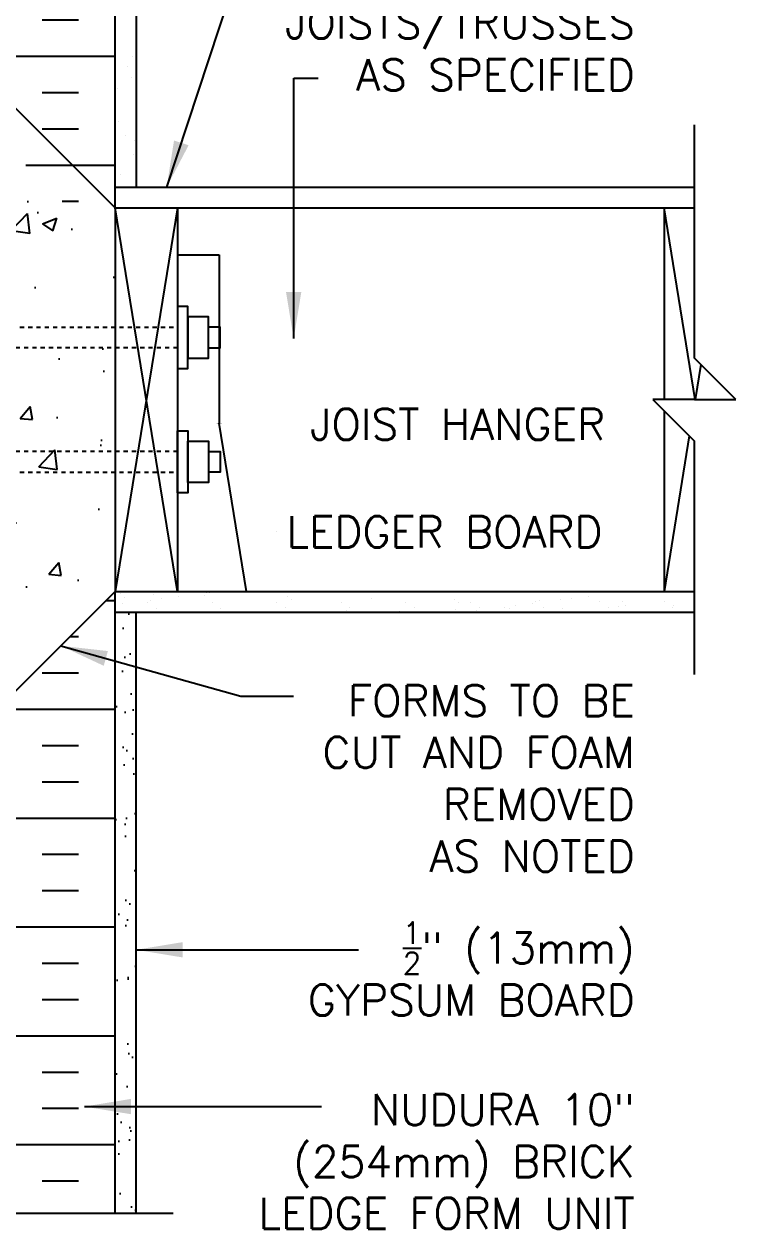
# Model space of a CAD drawing. Header units: inches. Extents: x 112.5 to 171.6, y -23.4 to 65.9.
# Drawn here: x 145.55 to 162.7, y 5.36 to 34.42 of the extents above; entities that cross this region are included whole.
import ezdxf
from ezdxf.enums import TextEntityAlignment as Align

# ---------------------------------------------------------------- set-up
doc = ezdxf.new("R2010")
doc.units = ezdxf.units.IN
doc.header["$LTSCALE"] = 0.5
doc.header["$MEASUREMENT"] = 0
doc.linetypes.add('HIDDEN2', pattern=[0.1875, 0.125, -0.0625])
for name, color, linetype in [('HATCH', 12, 'Continuous'), ('LINE15', 9, 'Continuous'), ('LINE18', 9, 'Continuous'), ('line25', 2, 'Continuous'), ('LINE50', 5, 'Continuous'), ('LINE9', 9, 'Continuous'), ('TEXT', 4, 'Continuous')]:
    doc.layers.add(name, color=color, linetype=linetype)
doc.styles.add('DIM', font='romans.shx', dxfattribs={"width": 0.7})
doc.styles.add('ROMANS', font='romans.shx', dxfattribs={"height": 1.125})
doc.dimstyles.new('ext_12', dxfattribs={"dimscale": 12, "dimtxt": 0.09375, "dimasz": 0.09375, "dimexe": 0.09375, "dimexo": 0.0625, "dimgap": 0.0625, "dimtad": 1, "dimdec": 1, "dimzin": 3, "dimdsep": 46, "dimlunit": 4, "dimtxsty": 'DIM', "dimcen": 0.09, "dimdle": 0.09375, "dimclrt": 4, "dimadec": 0, "dimazin": 0, "dimtfac": 1, "dimtdec": 1, "dimtmove": 2, "dimatfit": 3, "dimfxl": 1, "dimfrac": 2, "dimtolj": 1, "dimtzin": 0, "dimarcsym": 0})

msp = doc.modelspace()

# ---------------------------------------------------------------- hatches: boundary and pattern name
at = {"layer": 'HATCH'}
h = msp.add_hatch(dxfattribs=at)
h.set_pattern_fill('INSUL', color=256, scale=7, style=0)
h.set_pattern_definition([(0, (25.2317, -8.359), (0, 2.625), []), (0, (25.2317, -7.484), (0, 2.625), [0.875, -0.875]), (0, (25.2317, -6.609), (0, 2.625), [0.875, -0.875])])
h.paths.add_polyline_path([(147.746, 41.734), (147.309, 41.734), (147.309, 41.234), (145.809, 41.234), (145.809, 41.734), (145.121, 41.734), (145.121, 31.484), (147.746, 28.859), (147.746, 29.984)])
h.paths.add_polyline_path([(147.746, 20.734), (145.121, 18.109), (145.121, 5.734), (147.746, 5.734)])
h = msp.add_hatch(dxfattribs=at)
h.set_pattern_fill('AR-CONC', color=256, scale=0.5, style=0)
h.set_pattern_definition([(50, (11.6974, -129.9048), (3.5863, -0.31376), [0.375, -4.125]), (355, (11.6974, -129.9048), (-0.693757, 3.76096), [0.3, -3.3]), (100.4514, (11.9962, -129.931), (2.892547, 3.4472), [0.3187, -3.50571]), (46.1842, (11.6974, -128.905), (5.336205, -0.827595), [0.5625, -6.1875]), (96.6356, (12.142, -128.974), (4.67331, 4.87059), [0.47805, -5.25856]), (351.1842, (11.6974, -128.905), (4.67331, 4.8706), [0.45, -4.95]), (21, (12.1974, -129.1548), (2.984535, -2.013094), [0.375, -4.125]), (326, (12.1974, -129.1548), (1.216577, 3.62575), [0.3, -3.3]), (71.4514, (12.446, -129.3226), (4.201113, 1.61265), [0.3187, -3.50571]), (37.5, (11.6974, -129.9048), (0.060799, 1.664469), [0, -3.26, 0, -3.35, 0, -3.3125]), (7.5, (11.6974, -129.9048), (1.315348, 1.972059), [0, -1.91, 0, -3.185, 0, -1.2625]), (327.5, (10.5824, -129.9048), (2.669112, -0.112774), [0, -1.25, 0, -3.9, 0, -5.175]), (317.5, (10.0824, -129.9048), (2.91593, 0.500525), [0, -1.625, 0, -2.59, 0, -3.675])])
h.paths.add_polyline_path([(147.746, 27.422), (145.121, 27.422), (145.121, 23.297), (147.746, 23.297)])
h.paths.add_polyline_path([(147.746, 21.859), (147.746, 22.797), (145.121, 22.797), (145.121, 19.234)])
h.paths.add_polyline_path([(145.121, 31.484), (145.121, 27.922), (147.746, 27.922), (147.746, 28.859)])
h = msp.add_hatch(dxfattribs=at)
h.set_pattern_fill('AR-SAND', color=256, scale=0.5, style=0)
h.set_pattern_definition([(37.5, (125.32, -7.1404), (-0.031497, 0.963412), [0, -0.76, 0, -0.85, 0, -0.8125]), (7.5, (125.32, -7.1404), (0.88489, 1.411073), [0, -0.41, 0, -0.685, 0, -0.2625]), (327.5, (124.705, -7.1404), (1.55707, 0.00283), [0, -0.25, 0, -0.9, 0, -1.175]), (317.5, (124.705, -7.1404), (1.503063, 0.43884), [0, -0.125, 0, -0.59, 0, -0.675])])
h.paths.add_polyline_path([(148.246, 19.923), (148.153, 20.234), (147.746, 20.234), (147.746, 5.734), (148.246, 5.734)])

# ---------------------------------------------------------------- linework, layer by layer
for p, q in [((148.23, 34.141), (148.23, 34.141)), ((148.162, 33.625), (148.162, 33.625)), ((148.03, 33.392), (148.03, 33.392)), ((148.139, 33.135), (148.139, 33.135)), ((147.806, 32.856), (147.806, 32.856)), ((148.231, 33.051), (148.231, 33.051)), ((147.812, 32.069), (147.812, 32.069)), ((147.999, 31.738), (147.999, 31.738)), ((147.753, 31.673), (147.753, 31.673)), ((148.21, 31.604), (148.21, 31.604)), ((148.188, 31.274), (148.188, 31.274)), ((147.866, 30.781), (147.866, 30.781)), ((149.246, 29.984), (147.746, 20.734)), ((149.246, 20.734), (147.746, 29.984)), ((161.721, 25.359), (160.971, 29.984)), ((161.858, 26.205), (161.721, 25.359)), ((161.579, 24.484), (160.971, 20.734)), ((147.866, 20.672), (147.866, 20.672)), ((148.671, 20.653), (148.671, 20.653)), ((149.948, 20.699), (149.948, 20.699)), ((150.021, 20.702), (150.021, 20.702)), ((150.208, 20.733), (150.208, 20.733)), ((151.33, 20.718), (151.33, 20.718)), ((152.609, 20.712), (152.609, 20.712)), ((159.83, 20.705), (159.83, 20.705)), ((147.923, 20.432), (147.923, 20.432)), ((147.958, 20.588), (147.958, 20.588)), ((148.52, 20.464), (148.52, 20.464)), ((148.602, 20.522), (148.602, 20.522)), ((148.862, 20.556), (148.862, 20.556)), ((149.269, 20.609), (149.269, 20.609)), ((149.896, 20.628), (149.896, 20.628)), ((150.077, 20.467), (150.077, 20.467)), ((151.634, 20.47), (151.634, 20.47)), ((151.897, 20.611), (151.897, 20.611)), ((151.989, 20.527), (151.989, 20.527)), ((153.191, 20.473), (153.191, 20.473)), ((153.927, 20.567), (153.927, 20.567)), ((154.748, 20.475), (154.748, 20.475)), ((155.928, 20.55), (155.928, 20.55)), ((156.02, 20.465), (156.02, 20.465)), ((156.305, 20.478), (156.305, 20.478)), ((156.516, 20.344), (156.516, 20.344)), ((157.138, 20.351), (157.138, 20.351)), ((157.399, 20.385), (157.399, 20.385)), ((157.805, 20.439), (157.805, 20.439)), ((157.862, 20.481), (157.862, 20.481)), ((157.958, 20.505), (157.958, 20.505)), ((158.073, 20.347), (158.073, 20.347)), ((158.484, 20.528), (158.484, 20.528)), ((158.745, 20.562), (158.745, 20.562)), ((159.151, 20.616), (159.151, 20.616)), ((159.419, 20.484), (159.419, 20.484)), ((159.63, 20.35), (159.63, 20.35)), ((159.883, 20.368), (159.883, 20.368)), ((159.959, 20.488), (159.959, 20.488)), ((160.051, 20.404), (160.051, 20.404)), ((160.976, 20.487), (160.976, 20.487)), ((161.187, 20.352), (161.187, 20.352)), ((161.192, 20.385), (161.192, 20.385)), ((148.73, 20.33), (148.73, 20.33)), ((150.288, 20.333), (150.288, 20.333)), ((151.845, 20.336), (151.845, 20.336)), ((152.006, 20.25), (152.006, 20.25)), ((153.315, 20.266), (153.315, 20.266)), ((153.402, 20.338), (153.402, 20.338)), ((154.594, 20.26), (154.594, 20.26)), ((154.959, 20.341), (154.959, 20.341)), ((155.944, 20.309), (155.944, 20.309)), ((156.459, 20.262), (156.459, 20.262)), ((157.253, 20.326), (157.253, 20.326)), ((158.532, 20.319), (158.532, 20.319))]:
    msp.add_line(p, q, dxfattribs=at)
at = {"layer": 'LINE15', "linetype": 'HIDDEN2'}
for points in [[(149.246, 26.609), (143.746, 26.609, -0.414214), (143.246, 27.109), (143.246, 28.609), (143.746, 28.609), (143.746, 27.209, 0.414214), (143.846, 27.109), (149.246, 27.109)], [(149.246, 24.109), (143.746, 24.109, 0.414214), (143.246, 23.609), (143.246, 22.109), (143.746, 22.109), (143.746, 23.509, -0.414214), (143.846, 23.609), (149.246, 23.609)]]:
    msp.add_lwpolyline(points, format="xyb", dxfattribs=at)
at = {"layer": 'LINE18'}
for points in [[(149.246, 26.109), (149.496, 26.109), (149.496, 27.609), (149.246, 27.609)], [(149.496, 26.359), (149.996, 26.359), (149.996, 27.359), (149.496, 27.359)], [(149.246, 24.609), (149.496, 24.609), (149.496, 23.109), (149.246, 23.109)], [(149.496, 24.359), (149.996, 24.359), (149.996, 23.359), (149.496, 23.359)]]:
    msp.add_lwpolyline(points, close=True, dxfattribs=at)
for points in [[(149.996, 26.609), (150.277, 26.609), (150.277, 27.109), (149.996, 27.109)], [(149.996, 24.109), (150.277, 24.109), (150.277, 23.609), (149.996, 23.609)]]:
    msp.add_lwpolyline(points, dxfattribs=at)
at = {"layer": 'line25'}
for p, q in [((147.746, 29.984), (145.121, 32.609)), ((147.746, 29.984), (161.703, 29.984)), ((147.746, 29.984), (147.746, 20.734)), ((149.246, 29.984), (149.246, 20.734)), ((160.971, 29.984), (160.971, 25.359)), ((160.971, 25.092), (160.971, 20.734)), ((147.746, 20.734), (145.121, 18.109)), ((147.746, 20.734), (161.703, 20.734))]:
    msp.add_line(p, q, dxfattribs=at)
at = {"layer": 'LINE50'}
for p, q in [((147.746, 29.984), (147.746, 41.734)), ((147.746, 5.734), (147.746, 20.734))]:
    msp.add_line(p, q, dxfattribs=at)
at = {"layer": 'LINE9'}
for p, q in [((148.246, 58.028), (148.246, 30.484)), ((161.703, 26.359), (161.703, 31.984)), ((147.746, 30.484), (161.703, 30.484)), ((149.246, 28.853), (150.246, 28.853)), ((150.246, 28.853), (150.246, 24.794)), ((162.703, 25.359), (161.703, 26.359)), ((160.703, 25.359), (161.703, 24.359)), ((161.703, 25.359), (160.703, 25.359)), ((161.703, 25.359), (162.703, 25.359)), ((150.905, 20.734), (150.246, 24.794)), ((161.703, 18.734), (161.703, 24.359)), ((147.746, 20.234), (161.703, 20.234)), ((148.246, 5.734), (148.246, 20.234)), ((140.994, 5.734), (149.139, 5.734))]:
    msp.add_line(p, q, dxfattribs=at)
at = {"layer": 'TEXT'}
msp.add_line((151.629, 22.189), (151.629, 22.189), dxfattribs=at)
for points in [[(150.246, 24.794, 0, 0.36, 0), (151.326, 24.794, 0, 0, 0), (152.493, 24.807, 0, 0, 0)], [(148.496, 22.189, 0, 0.36, 0), (149.576, 22.189, 0, 0, 0), (151.629, 22.189, 0, 0, 0)]]:
    msp.add_lwpolyline(points, format="xyseb", dxfattribs=at)

# ---------------------------------------------------------------- texts
at = {"layer": 'TEXT', "style": 'ROMANS'}
for s, p in [(' JOIST HANGER', (151.931, 24.763)), (' LEDGER BOARD', (151.358, 22.171))]:
    msp.add_text(s, height=0.75, dxfattribs=at).set_placement(p, align=Align.MIDDLE_LEFT)
at = {"layer": 'TEXT', "char_height": 0.75, "attachment_point": 6, "style": 'ROMANS'}
for s, insert, width in [('\\A1;FLOOR JOISTS/TRUSSES \\PAS SPECIFIED', (160.265, 34.443), 11.43486), ('FORMS TO BE \\PCUT AND FOAM REMOVED \\PAS NOTED', (160.265, 16.225), 11.43486), ('\\A1;{\\H0.7x;\\S1/2;}" (13mm) GYPSUM BOARD', (160.265, 11.632), 9.11087), ('\\A1;NUDURA 10" (254mm) BRICK LEDGE FORM UNIT', (160.265, 6.984), 12.01823)]:
    msp.add_mtext(s, dxfattribs=dict(at, insert=insert, width=width))

# ---------------------------------------------------------------- leaders
at = {"layer": 'TEXT'}
for points, override in [([(148.984, 30.484), (152.193, 40.198), (153.182, 40.198)], {"dimgap": 0.0625, "dimtad": 0}), ([(152.045, 26.832), (152.045, 33.11), (152.639, 33.11)], {"dimgap": 0.0625, "dimtad": 0}), ([(146.434, 19.422), (150.768, 18.206), (152.04, 18.206)], {"dimgap": 0.0625, "dimtad": 0}), ([(148.246, 12.09), (153.605, 12.09)], {"dimgap": 0.0625, "dimtad": 0}), ([(147, 8.309), (152.714, 8.309)], {"dimtad": 0})]:
    msp.add_leader(points, dimstyle='ext_12', override=override, dxfattribs=at)

doc.saveas('drawing.dxf')
